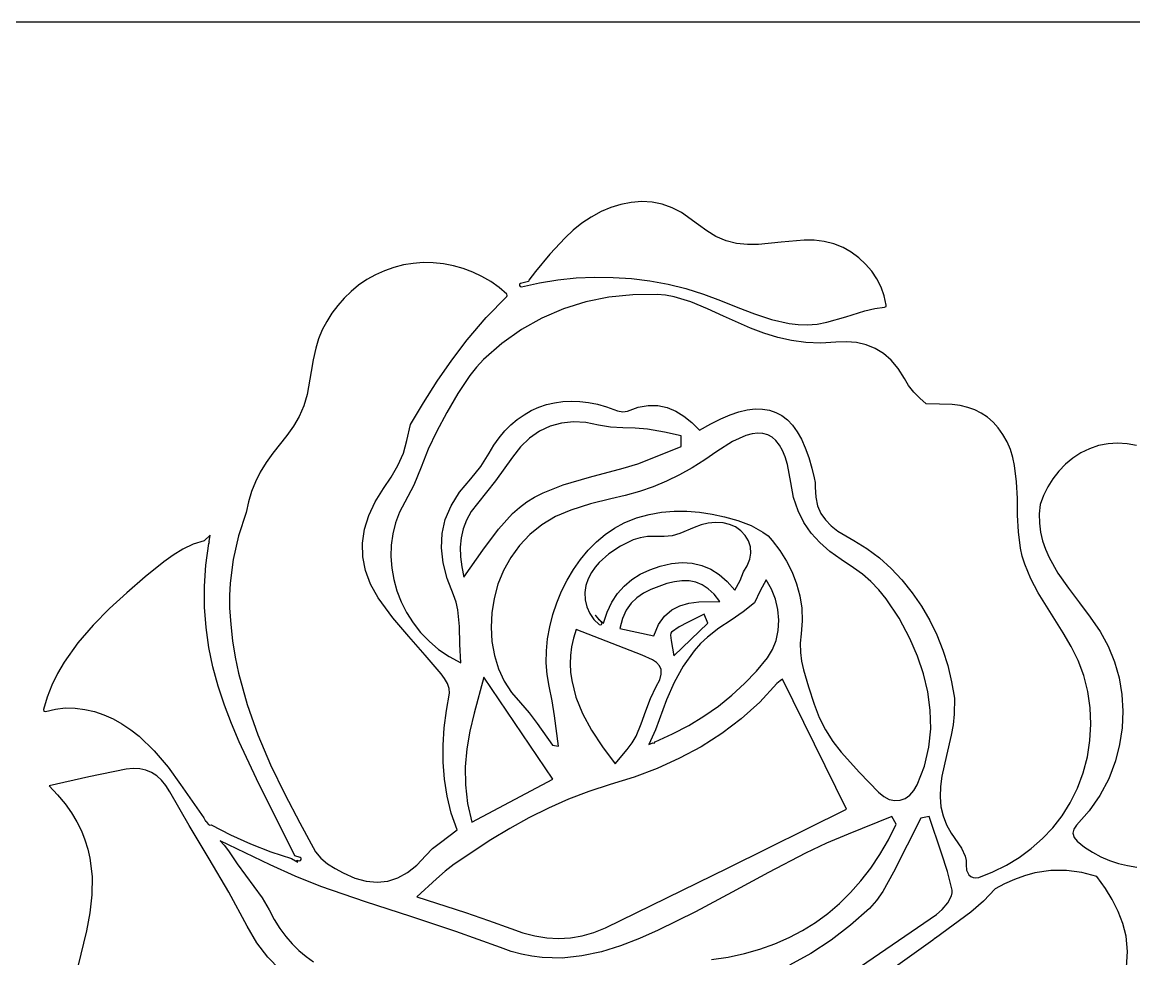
# Model space of a CAD drawing. Extents: x 0 to 706, y 0 to 706.
# Drawn here: x 216.6 to 453.3, y 506 to 705.6 of the extents above; entities that cross this region are included whole.
import ezdxf

# ---------------------------------------------------------------- set-up
doc = ezdxf.new("R2010")
doc.units = 0

msp = doc.modelspace()

# ---------------------------------------------------------------- linework, layer by layer
at = {"layer": 'BACKGROUND'}
msp.add_line((705.554, 705.553127), (0, 705.553127), dxfattribs=at)
at = {"layer": 'OBJECTS'}
for p, q in [((341.919736, 666.062152), (339.853582, 665.184795)), ((344.064108, 666.732075), (341.919736, 666.062152)), ((346.265828, 667.167578), (344.064108, 666.732075)), ((348.504027, 667.341674), (346.265828, 667.167578)), ((350.735226, 667.216135), (348.504027, 667.341674)), ((352.897468, 666.776305), (350.735226, 667.216135)), ((354.974712, 666.031344), (352.897468, 666.776305)), ((356.950919, 664.990415), (354.974712, 666.031344)), ((337.759063, 664.044262), (335.790192, 662.720935)), ((339.853582, 665.184795), (337.759063, 664.044262)), ((360.596076, 662.403457), (356.950919, 664.990415)), ((333.934471, 661.242), (332.179404, 659.634643)), ((335.790192, 662.720935), (333.934471, 661.242)), ((362.405657, 661.09197), (360.596076, 662.403457)), ((364.302087, 659.910426), (362.405657, 661.09197)), ((332.179404, 659.634643), (328.921238, 656.143407)), ((366.46424, 658.96602), (364.302087, 659.910426)), ((368.715724, 658.411477), (366.46424, 658.96602)), ((371.032625, 658.181841), (368.715724, 658.411477)), ((373.391033, 658.212158), (371.032625, 658.181841)), ((378.230604, 658.702297), (373.391033, 658.212158)), ((383.075467, 659.122323), (378.230604, 658.702297)), ((385.228917, 659.085193), (383.075467, 659.122323)), ((387.346186, 658.825549), (385.228917, 659.085193)), ((389.41186, 658.311509), (387.346186, 658.825549)), ((391.41053, 657.51119), (389.41186, 658.311509)), ((328.921238, 656.143407), (325.915716, 652.464715)), ((393.139217, 656.535385), (391.41053, 657.51119)), ((394.741059, 655.360011), (393.139217, 656.535385)), ((297.785381, 653.826492), (295.741947, 653.304716)), ((299.870198, 654.167107), (297.785381, 653.826492)), ((301.984268, 654.322556), (299.870198, 654.167107)), ((304.115461, 654.288832), (301.984268, 654.322556)), ((306.27796, 654.064191), (304.115461, 654.288832)), ((308.411403, 653.656732), (306.27796, 654.064191)), ((310.500992, 653.070465), (308.411403, 653.656732)), ((396.196726, 654.005663), (394.741059, 655.360011)), ((397.486893, 652.492937), (396.196726, 654.005663)), ((291.827742, 651.733706), (289.981232, 650.692484)), ((293.752024, 652.605786), (291.827742, 651.733706)), ((295.741947, 653.304716), (293.752024, 652.605786)), ((312.531927, 652.3094), (310.500992, 653.070465)), ((314.489407, 651.377546), (312.531927, 652.3094)), ((316.358631, 650.278915), (314.489407, 651.377546)), ((325.915716, 652.464715), (324.460158, 650.600641)), ((330.636186, 650.663849), (334.551646, 651.061355)), ((334.551646, 651.061355), (338.483176, 651.235508)), ((338.483176, 651.235508), (342.418393, 651.186501)), ((342.418393, 651.186501), (346.344916, 650.91453)), ((398.592232, 650.84243), (397.486893, 652.492937)), ((288.224621, 649.486126), (286.625075, 648.176338)), ((289.981232, 650.692484), (288.224621, 649.486126)), ((318.124801, 649.017515), (316.358631, 650.278915)), ((319.773116, 647.597358), (318.124801, 649.017515)), ((322.481371, 649.729712), (322.462337, 649.465317)), ((322.462337, 649.465317), (322.614952, 649.243916)), ((322.708267, 649.904612), (322.481371, 649.729712)), ((322.614952, 649.243916), (322.903, 649.198)), ((324.383605, 650.295489), (322.708267, 649.904612)), ((322.903, 649.198), (326.749177, 650.042795)), ((324.460158, 650.600641), (324.383605, 650.295489)), ((326.749177, 650.042795), (330.636186, 650.663849)), ((346.344916, 650.91453), (350.250363, 650.419789)), ((350.250363, 650.419789), (354.122353, 649.702471)), ((354.122353, 649.702471), (357.909062, 648.774756)), ((357.909062, 648.774756), (361.636503, 647.632728)), ((399.493417, 649.074738), (398.592232, 650.84243)), ((400.17112, 647.210456), (399.493417, 649.074738)), ((285.136053, 646.743235), (283.767409, 645.19622)), ((286.625075, 648.176338), (285.136053, 646.743235)), ((315.40997, 642.601727), (319.773116, 647.079481)), ((319.878817, 647.338551), (319.773116, 647.597358)), ((319.773116, 647.079481), (319.878817, 647.338551)), ((341.520001, 646.959508), (336.597669, 645.961948)), ((346.592202, 647.481017), (341.520001, 646.959508)), ((351.797067, 647.531139), (346.592202, 647.481017)), ((353.596528, 647.372516), (351.797067, 647.531139)), ((355.40188, 647.039902), (353.596528, 647.372516)), ((359.0017, 645.959738), (355.40188, 647.039902)), ((361.636503, 647.632728), (365.321921, 646.268143)), ((400.606015, 645.270181), (400.17112, 647.210456)), ((283.767409, 645.19622), (282.528993, 643.544699)), ((331.842413, 644.483675), (327.271438, 642.520024)), ((336.597669, 645.961948), (331.842413, 644.483675)), ((362.539408, 644.504725), (359.0017, 645.959738)), ((365.957889, 642.888946), (362.539408, 644.504725)), ((365.321921, 646.268143), (368.96474, 644.792168)), ((368.96474, 644.792168), (372.529204, 643.390387)), ((391.979206, 642.784514), (396.056603, 644.059627)), ((396.056603, 644.059627), (398.13393, 644.538599)), ((398.13393, 644.538599), (400.252532, 644.806632)), ((400.252532, 644.806632), (400.540001, 644.953078)), ((400.540001, 644.953078), (400.606015, 645.270181)), ((281.430657, 641.798078), (280.482252, 639.96576)), ((282.528993, 643.544699), (281.430657, 641.798078)), ((311.35374, 637.843779), (315.40997, 642.601727)), ((327.271438, 642.520024), (322.901952, 640.066333)), ((371.668191, 640.331671), (365.957889, 642.888946)), ((372.529204, 643.390387), (376.178104, 642.178443)), ((376.178104, 642.178443), (379.912662, 641.342737)), ((385.845665, 641.235614), (387.917376, 641.616205)), ((387.917376, 641.616205), (391.979206, 642.784514)), ((280.482252, 639.96576), (279.693631, 638.057152)), ((322.901952, 640.066333), (318.75116, 637.117939)), ((374.549011, 639.265702), (371.668191, 640.331671)), ((377.46865, 638.384028), (374.549011, 639.265702)), ((379.912662, 641.342737), (381.812445, 641.124222)), ((381.812445, 641.124222), (383.734102, 641.069665)), ((383.734102, 641.069665), (385.845665, 641.235614)), ((279.693631, 638.057152), (279.074644, 636.081658)), ((308.066211, 633.518788), (311.35374, 637.843779)), ((318.75116, 637.117939), (314.836268, 633.670178)), ((380.443388, 637.718534), (377.46865, 638.384028)), ((383.489506, 637.301107), (380.443388, 637.718534)), ((386.623283, 637.163634), (383.489506, 637.301107)), ((389.861, 637.338), (386.623283, 637.163634)), ((392.102937, 637.441209), (389.861, 637.338)), ((394.251712, 637.268321), (392.102937, 637.441209)), ((396.294596, 636.804384), (394.251712, 637.268321)), ((279.074644, 636.081658), (278.532834, 633.630078)), ((398.21886, 636.034445), (396.294596, 636.804384)), ((400.011776, 634.94355), (398.21886, 636.034445)), ((401.660613, 633.516747), (400.011776, 634.94355)), ((278.532834, 633.630078), (278.121265, 631.153099)), ((304.977648, 629.04993), (308.066211, 633.518788)), ((314.836268, 633.670178), (313.296248, 632.031039)), ((403.152644, 631.739082), (401.660613, 633.516747)), ((278.121265, 631.153099), (277.24726, 626.208135)), ((311.874727, 630.262297), (309.314162, 626.433663)), ((313.296248, 632.031039), (311.874727, 630.262297)), ((404.47514, 629.595603), (403.152644, 631.739082)), ((302.062123, 624.464656), (304.977648, 629.04993)), ((405.358736, 628.147222), (404.47514, 629.595603)), ((406.450956, 626.732377), (405.358736, 628.147222)), ((277.24726, 626.208135), (276.565518, 623.804004)), ((309.314162, 626.433663), (307.008521, 622.379605)), ((407.709466, 625.409474), (406.450956, 626.732377)), ((409.091933, 624.236921), (407.709466, 625.409474)), ((276.565518, 623.804004), (275.585327, 621.507029)), ((299.293705, 619.790416), (302.062123, 624.464656)), ((323.460941, 621.916742), (324.983485, 622.780333)), ((324.983485, 622.780333), (326.572189, 623.49459)), ((326.572189, 623.49459), (328.221623, 624.057249)), ((328.221623, 624.057249), (329.926357, 624.466046)), ((329.926357, 624.466046), (331.68096, 624.71872)), ((331.68096, 624.71872), (333.480003, 624.813005)), ((333.480003, 624.813005), (335.318056, 624.74664)), ((335.318056, 624.74664), (337.189688, 624.517359)), ((337.189688, 624.517359), (339.089469, 624.1229)), ((339.089469, 624.1229), (341.011969, 623.561)), ((341.011969, 623.561), (343.349734, 622.758256)), ((343.349734, 622.758256), (344.485113, 622.550558)), ((344.485113, 622.550558), (345.456253, 622.695285)), ((345.456253, 622.695285), (347.746154, 623.506488)), ((347.746154, 623.506488), (349.909269, 623.879822)), ((349.909269, 623.879822), (351.956035, 623.845501)), ((351.956035, 623.845501), (353.896884, 623.433736)), ((353.896884, 623.433736), (355.742252, 622.674739)), ((355.742252, 622.674739), (357.502574, 621.598722)), ((369.20782, 622.529985), (370.981836, 622.950784)), ((370.981836, 622.950784), (372.653708, 623.150044)), ((372.653708, 623.150044), (374.224884, 623.127098)), ((374.224884, 623.127098), (375.696811, 622.881278)), ((375.696811, 622.881278), (377.070938, 622.411917)), ((411.958025, 624.176684), (409.091933, 624.236921)), ((414.661929, 624.087343), (411.958025, 624.176684)), ((416.339839, 623.850795), (414.661929, 624.087343)), ((417.931912, 623.466345), (416.339839, 623.850795)), ((419.433838, 622.928074), (417.931912, 623.466345)), ((420.841303, 622.23006), (419.433838, 622.928074)), ((275.585327, 621.507029), (274.351534, 619.449148)), ((307.008521, 622.379605), (304.811757, 618.29545)), ((320.636054, 619.750611), (322.009987, 620.90608)), ((322.009987, 620.90608), (323.460941, 621.916742)), ((333.967687, 620.397001), (331.433535, 620.130501)), ((336.595864, 620.259939), (333.967687, 620.397001)), ((339.295215, 619.716059), (336.595864, 620.259939)), ((357.502574, 621.598722), (359.188283, 620.235897)), ((363.258439, 619.945036), (365.34757, 621.026443)), ((365.34757, 621.026443), (367.330214, 621.888316)), ((367.330214, 621.888316), (369.20782, 622.529985)), ((377.070938, 622.411917), (378.34871, 621.718347)), ((378.34871, 621.718347), (379.531577, 620.7999)), ((379.531577, 620.7999), (380.620985, 619.655908)), ((422.149996, 621.366385), (420.841303, 622.23006)), ((423.355605, 620.331128), (422.149996, 621.366385)), ((424.453819, 619.118369), (423.355605, 620.331128)), ((274.351534, 619.449148), (272.939147, 617.507949)), ((298.520418, 616.386824), (299.293705, 619.790416)), ((304.811757, 618.29545), (303.053478, 614.570307)), ((318.14097, 617.014305), (319.344572, 618.452598)), ((319.344572, 618.452598), (320.636054, 619.750611)), ((326.738724, 618.399825), (324.62377, 616.942157)), ((329.016263, 619.463691), (326.738724, 618.399825)), ((331.433535, 620.130501), (329.016263, 619.463691)), ((341.835821, 619.250405), (339.295215, 619.716059)), ((344.456827, 619.082207), (341.835821, 619.250405)), ((347.108724, 619.009921), (344.456827, 619.082207)), ((349.742, 618.832), (347.108724, 619.009921)), ((353.330536, 618.209437), (349.742, 618.832)), ((356.901609, 617.433945), (353.330536, 618.209437)), ((359.188283, 620.235897), (360.809814, 618.616477)), ((360.809814, 618.616477), (363.258439, 619.945036)), ((373.213153, 617.97253), (372.007379, 617.83997)), ((374.325043, 617.894548), (373.213153, 617.97253)), ((375.344025, 617.604445), (374.325043, 617.894548)), ((380.620985, 619.655908), (381.618382, 618.285705)), ((381.618382, 618.285705), (382.525215, 616.688622)), ((425.440324, 617.722188), (424.453819, 619.118369)), ((272.939147, 617.507949), (269.951611, 613.711054)), ((297.757417, 613.713683), (298.520418, 616.386824)), ((317.030679, 615.437994), (318.14097, 617.014305)), ((324.62377, 616.942157), (322.694257, 615.09394)), ((356.925245, 615.102442), (356.901609, 617.433945)), ((367.816978, 616.194866), (364.53604, 614.074426)), ((370.706744, 617.498452), (367.816978, 616.194866)), ((372.007379, 617.83997), (370.706744, 617.498452)), ((376.271077, 617.100637), (375.344025, 617.604445)), ((377.107176, 616.381543), (376.271077, 617.100637)), ((377.8533, 615.445581), (377.107176, 616.381543)), ((382.525215, 616.688622), (383.342932, 614.863991)), ((426.32463, 616.118142), (425.440324, 617.722188)), ((427.018461, 614.475856), (426.32463, 616.118142)), ((447.822238, 615.716232), (445.813551, 615.321244)), ((449.858714, 615.850324), (447.822238, 615.716232)), ((451.892838, 615.725547), (449.858714, 615.850324)), ((453.894468, 615.343927), (451.892838, 615.725547)), ((269.951611, 613.711054), (268.542426, 611.755804)), ((296.579616, 611.104473), (297.757417, 613.713683)), ((303.053478, 614.570307), (301.521979, 610.719256)), ((314.239546, 610.874566), (316.019129, 613.72593)), ((316.019129, 613.72593), (317.030679, 615.437994)), ((322.694257, 615.09394), (320.973036, 612.858427)), ((350.76911, 612.637015), (356.925245, 615.102442)), ((364.53604, 614.074426), (361.931463, 612.273904)), ((378.510424, 614.291169), (377.8533, 615.445581)), ((379.079528, 612.916725), (378.510424, 614.291169)), ((383.342932, 614.863991), (384.072979, 612.811146)), ((427.545655, 612.799917), (427.018461, 614.475856)), ((442.030742, 613.766755), (440.32565, 612.655941)), ((443.862796, 614.663336), (442.030742, 613.766755)), ((445.813551, 615.321244), (443.862796, 614.663336)), ((268.542426, 611.755804), (267.281309, 609.691116)), ((295.126648, 608.590182), (296.579616, 611.104473)), ((312.111771, 608.275878), (314.239546, 610.874566)), ((320.973036, 612.858427), (317.387851, 607.834838)), ((344.526192, 610.501524), (347.673216, 611.472085)), ((347.673216, 611.472085), (350.76911, 612.637015)), ((361.931463, 612.273904), (359.273693, 610.619019)), ((379.561588, 611.320669), (379.079528, 612.916725)), ((380.268483, 607.457388), (379.561588, 611.320669)), ((384.072979, 612.811146), (384.716806, 610.529417)), ((427.930048, 611.094913), (427.545655, 612.799917)), ((428.365783, 607.616067), (427.930048, 611.094913)), ((438.758827, 611.354156), (437.341581, 609.884663)), ((440.32565, 612.655941), (438.758827, 611.354156)), ((267.281309, 609.691116), (266.268999, 607.642253)), ((293.538149, 606.201799), (295.126648, 608.590182)), ((301.521979, 610.719256), (299.949007, 606.898962)), ((331.813851, 606.940791), (337.360572, 608.592016)), ((337.360572, 608.592016), (344.526192, 610.501524)), ((356.557624, 609.11402), (353.77815, 607.763157)), ((359.273693, 610.619019), (356.557624, 609.11402)), ((384.716806, 610.529417), (385.243987, 608.489573)), ((385.243987, 608.489573), (385.429046, 607.464359)), ((437.341581, 609.884663), (436.085217, 608.270724)), ((266.268999, 607.642253), (265.422219, 605.519175)), ((291.74819, 603.316723), (293.538149, 606.201799)), ((299.949007, 606.898962), (298.066308, 603.266092)), ((309.715359, 605.404146), (312.111771, 608.275878)), ((317.387851, 607.834838), (313.520622, 603.019477)), ((327.495158, 605.276899), (331.813851, 606.940791)), ((350.930165, 606.57068), (348.008564, 605.540838)), ((353.77815, 607.763157), (350.930165, 606.57068)), ((380.867095, 604.253794), (380.268483, 607.457388)), ((385.429046, 607.464359), (385.477746, 606.446024)), ((385.477746, 606.446024), (385.562405, 604.339408)), ((428.516363, 604.076024), (428.365783, 607.616067)), ((435.001043, 606.535602), (434.100366, 604.702559)), ((436.085217, 608.270724), (435.001043, 606.535602)), ((265.422219, 605.519175), (264.745631, 603.335772)), ((307.911355, 602.518623), (309.715359, 605.404146)), ((324.013621, 603.329391), (325.674174, 604.355532)), ((325.674174, 604.355532), (327.495158, 605.276899)), ((341.924093, 603.986062), (337.633001, 602.93289)), ((345.008242, 604.677882), (341.924093, 603.986062)), ((348.008564, 605.540838), (345.008242, 604.677882)), ((381.802881, 601.426086), (380.867095, 604.253794)), ((385.562405, 604.339408), (385.976027, 602.500037)), ((428.572488, 600.51149), (428.516363, 604.076024)), ((434.100366, 604.702559), (433.394491, 602.794859)), ((264.745631, 603.335772), (264.243899, 601.105935)), ((290.387508, 600.410352), (291.74819, 603.316723)), ((298.066308, 603.266092), (296.935726, 601.124204)), ((306.680189, 599.594108), (307.911355, 602.518623)), ((313.520622, 603.019477), (312.214506, 601.257585)), ((320.978369, 600.827317), (322.464638, 602.164609)), ((322.464638, 602.164609), (324.013621, 603.329391)), ((333.416523, 601.580476), (330.160751, 600.202377)), ((337.633001, 602.93289), (333.416523, 601.580476)), ((352.758688, 601.143398), (355.436378, 601.357212)), ((355.436378, 601.357212), (358.119045, 601.340061)), ((358.119045, 601.340061), (360.803444, 601.11659)), ((383.060127, 598.919838), (381.802881, 601.426086)), ((385.976027, 602.500037), (386.688206, 600.892242)), ((433.394491, 602.794859), (433.172513, 600.767399)), ((264.243899, 601.105935), (262.663497, 596.104908)), ((289.477097, 597.488644), (290.387508, 600.410352)), ((296.935726, 601.124204), (296.076996, 598.872384)), ((306.002291, 596.605397), (306.680189, 599.594108)), ((311.211917, 599.448651), (310.496267, 597.586908)), ((312.214506, 601.257585), (311.211917, 599.448651)), ((317.99853, 597.499729), (320.978369, 600.827317)), ((330.160751, 600.202377), (327.25222, 598.456114)), ((344.787936, 598.869737), (347.431222, 599.924304)), ((347.431222, 599.924304), (350.089221, 600.673976)), ((350.089221, 600.673976), (352.758688, 601.143398)), ((360.803444, 601.11659), (363.486331, 600.711442)), ((364.250135, 598.951119), (362.695028, 598.787171)), ((363.486331, 600.711442), (366.164459, 600.149259)), ((365.82363, 598.864738), (364.250135, 598.951119)), ((366.164459, 600.149259), (368.980931, 599.378265)), ((368.980931, 599.378265), (371.792575, 598.318876)), ((386.688206, 600.892242), (387.668535, 599.480354)), ((387.668535, 599.480354), (388.886609, 598.228704)), ((428.724855, 596.959172), (428.572488, 600.51149)), ((433.172513, 600.767399), (433.195428, 598.804291)), ((289.037949, 594.557556), (289.477097, 597.488644)), ((296.076996, 598.872384), (295.485408, 596.534322)), ((305.858089, 593.527291), (306.002291, 596.605397)), ((310.496267, 597.586908), (310.050972, 595.66659)), ((314.683234, 593.075677), (317.99853, 597.499729)), ((327.25222, 598.456114), (324.690344, 596.386593)), ((340.753108, 596.408988), (342.724566, 597.765115)), ((342.724566, 597.765115), (344.787936, 598.869737)), ((359.693425, 597.871671), (356.629909, 596.563926)), ((361.17167, 598.41374), (359.693425, 597.871671)), ((362.695028, 598.787171), (361.17167, 598.41374)), ((367.188977, 598.544725), (365.82363, 598.864738)), ((368.460727, 597.987381), (367.188977, 598.544725)), ((369.599789, 597.198263), (368.460727, 597.987381)), ((370.56707, 596.182927), (369.599789, 597.198263)), ((371.792575, 598.318876), (374.329449, 596.915529)), ((374.329449, 596.915529), (375.410492, 596.067508)), ((384.623118, 596.680624), (383.060127, 598.919838)), ((386.476142, 594.654018), (384.623118, 596.680624)), ((388.886609, 598.228704), (390.31202, 597.101622)), ((390.31202, 597.101622), (393.663231, 595.07849)), ((429.164161, 593.455778), (428.724855, 596.959172)), ((433.195428, 598.804291), (433.439835, 596.901343)), ((433.439835, 596.901343), (433.882332, 595.054364)), ((252.989489, 594.29674), (250.785289, 593.26484)), ((255.319664, 595.013159), (252.989489, 594.29674)), ((256.633053, 596.212248), (255.319664, 595.013159)), ((255.695, 589.872686), (256.321198, 594.49881)), ((256.321198, 594.49881), (256.431661, 594.690191)), ((256.392106, 594.919673), (256.633053, 596.212248)), ((256.431661, 594.690191), (256.392106, 594.919673)), ((262.663497, 596.104908), (261.510098, 591.081821)), ((289.091057, 591.623045), (289.037949, 594.557556)), ((295.485408, 596.534322), (295.15625, 594.133709)), ((310.050972, 595.66659), (309.859444, 593.681928)), ((324.690344, 596.386593), (322.474538, 594.038721)), ((337.128867, 593.035643), (338.884297, 594.824712)), ((338.884297, 594.824712), (340.753108, 596.408988)), ((346.669956, 595.213849), (343.986073, 593.908927)), ((348.194702, 595.695874), (346.669956, 595.213849)), ((349.77263, 595.951153), (348.194702, 595.695874)), ((353.323683, 595.976905), (349.77263, 595.951153)), ((355.001667, 596.1327), (353.323683, 595.976905)), ((356.629909, 596.563926), (355.001667, 596.1327)), ((371.269482, 595.021078), (370.56707, 596.182927)), ((371.676818, 593.757232), (371.269482, 595.021078)), ((375.410492, 596.067508), (376.321614, 595.112662)), ((376.321614, 595.112662), (377.922466, 592.960332)), ((388.603485, 592.785596), (386.476142, 594.654018)), ((393.663231, 595.07849), (396.477129, 593.374798)), ((433.882332, 595.054364), (434.499518, 593.259163)), ((248.697571, 591.994881), (246.716844, 590.564288)), ((250.785289, 593.26484), (248.697571, 591.994881)), ((295.15625, 594.133709), (295.084813, 591.694236)), ((306.228013, 590.334588), (305.858089, 593.527291)), ((309.859444, 593.681928), (309.905098, 591.627155)), ((310.641608, 587.284211), (314.683234, 593.075677)), ((322.474538, 594.038721), (320.604214, 591.457403)), ((335.497553, 591.065137), (337.128867, 593.035643)), ((341.505654, 592.246289), (339.467396, 590.444039)), ((343.986073, 593.908927), (341.505654, 592.246289)), ((371.55414, 591.093413), (371.776048, 592.433856)), ((371.776048, 592.433856), (371.676818, 593.757232)), ((377.922466, 592.960332), (379.334434, 590.693739)), ((390.989432, 591.020932), (388.603485, 592.785596)), ((396.477129, 593.374798), (399.15222, 591.376096)), ((429.55101, 591.733897), (429.164161, 593.455778)), ((434.499518, 593.259163), (435.267991, 591.511548)), ((246.716844, 590.564288), (242.745545, 587.338451)), ((255.401795, 585.348667), (255.695, 589.872686)), ((261.510098, 591.081821), (260.848889, 585.989744)), ((289.657414, 588.691067), (289.091057, 591.623045)), ((295.084813, 591.694236), (295.266386, 589.239593)), ((307.092492, 587.002085), (306.228013, 590.334588)), ((309.905098, 591.627155), (310.171348, 589.496505)), ((310.171348, 589.496505), (310.641608, 587.284211)), ((320.604214, 591.457403), (319.078787, 588.687548)), ((334.00109, 588.936548), (335.497553, 591.065137)), ((339.467396, 590.444039), (338.572456, 589.41985)), ((350.232329, 588.880553), (352.447738, 589.661139)), ((352.447738, 589.661139), (354.855527, 590.228925)), ((354.855527, 590.228925), (357.129557, 590.439607)), ((357.129557, 590.439607), (359.2761, 590.298891)), ((359.2761, 590.298891), (361.301426, 589.81248)), ((361.301426, 589.81248), (363.211808, 588.986081)), ((370.221349, 588.436297), (370.998869, 589.710351)), ((370.998869, 589.710351), (371.55414, 591.093413)), ((379.334434, 590.693739), (380.532579, 588.322313)), ((393.61827, 589.3056), (390.989432, 591.020932)), ((399.15222, 591.376096), (401.644419, 589.143238)), ((430.081106, 590.038013), (429.55101, 591.733897)), ((431.393173, 586.942584), (430.081106, 590.038013)), ((435.267991, 591.511548), (437.165192, 588.142311)), ((242.745545, 587.338451), (238.882725, 583.982175)), ((290.758014, 585.767582), (289.657414, 588.691067)), ((295.266386, 589.239593), (295.696257, 586.79347)), ((319.078787, 588.687548), (317.897672, 585.774062)), ((332.650213, 586.673233), (334.00109, 588.936548)), ((337.790559, 588.305769), (337.090919, 586.950637)), ((338.572456, 589.41985), (337.790559, 588.305769)), ((346.383427, 586.770884), (348.209519, 587.923089)), ((348.209519, 587.923089), (350.232329, 588.880553)), ((363.211808, 588.986081), (365.013517, 587.825397)), ((365.013517, 587.825397), (366.712824, 586.336136)), ((369.49185, 586.585188), (370.221349, 588.436297)), ((380.532579, 588.322313), (381.491958, 585.855485)), ((395.51121, 587.966023), (393.61827, 589.3056)), ((397.300397, 586.392786), (395.51121, 587.966023)), ((401.644419, 589.143238), (403.909638, 586.737078)), ((437.165192, 588.142311), (439.386722, 584.91312)), ((255.423742, 580.921237), (255.401795, 585.348667)), ((260.848889, 585.989744), (260.723227, 583.403168)), ((292.413848, 582.858545), (290.758014, 585.767582)), ((295.696257, 586.79347), (296.369715, 584.379558)), ((308.431955, 583.504583), (307.092492, 587.002085)), ((317.897672, 585.774062), (317.060282, 582.761851)), ((331.455656, 584.298548), (332.650213, 586.673233)), ((336.620442, 585.511202), (336.404823, 584.01561)), ((337.090919, 586.950637), (336.620442, 585.511202)), ((343.337864, 583.810797), (344.758169, 585.406075)), ((344.758169, 585.406075), (346.383427, 586.770884)), ((353.894636, 585.914703), (350.438711, 584.696068)), ((355.523644, 586.309271), (353.894636, 585.914703)), ((357.087665, 586.509496), (355.523644, 586.309271)), ((358.586928, 586.488347), (357.087665, 586.509496)), ((360.021667, 586.218797), (358.586928, 586.488347)), ((361.392112, 585.673815), (360.021667, 586.218797)), ((362.698495, 584.826375), (361.392112, 585.673815)), ((363.941047, 583.649446), (362.698495, 584.826375)), ((366.712824, 586.336136), (368.316, 584.524)), ((368.316, 584.524), (369.49185, 586.585188)), ((375.023301, 586.751199), (373.752377, 584.345127)), ((376.170945, 584.736677), (375.023301, 586.751199)), ((377.005224, 582.590067), (376.170945, 584.736677)), ((381.491958, 585.855485), (382.187631, 583.302684)), ((398.981857, 584.624718), (397.300397, 586.392786)), ((403.909638, 586.737078), (406.129432, 583.967748)), ((432.963084, 583.981311), (431.393173, 586.942584)), ((439.386722, 584.91312), (441.745368, 581.790445)), ((238.882725, 583.982175), (235.18624, 580.611225)), ((260.723227, 583.403168), (260.745057, 580.781746)), ((295.524283, 578.647688), (292.413848, 582.858545)), ((296.369715, 584.379558), (297.282051, 582.021547)), ((308.98265, 581.949555), (308.431955, 583.504583)), ((317.060282, 582.761851), (316.56603, 579.695822)), ((330.428154, 581.835847), (331.455656, 584.298548)), ((336.404823, 584.01561), (336.469762, 582.492004)), ((336.469762, 582.492004), (336.828167, 580.9789)), ((342.126629, 581.967188), (343.337864, 583.810797)), ((347.466245, 582.919361), (346.231362, 581.715878)), ((348.878035, 583.898644), (347.466245, 582.919361)), ((350.438711, 584.696068), (348.878035, 583.898644)), ((365.12, 582.116), (363.941047, 583.649446)), ((373.752377, 584.345127), (372.557389, 581.841954)), ((377.523955, 580.36839), (377.005224, 582.590067)), ((382.187631, 583.302684), (382.594656, 580.67334)), ((400.551617, 582.700644), (398.981857, 584.624718)), ((403.340149, 578.539794), (400.551617, 582.700644)), ((406.129432, 583.967748), (408.10693, 581.082609)), ((436.508967, 578.268534), (432.963084, 583.981311)), ((235.18624, 580.611225), (231.652208, 577.057515)), ((255.742997, 576.584882), (255.423742, 580.921237)), ((260.745057, 580.781746), (260.96904, 577.208837)), ((297.282051, 582.021547), (298.428552, 579.743128)), ((309.345096, 580.30339), (308.98265, 581.949555)), ((309.676287, 576.777522), (309.345096, 580.30339)), ((329.578442, 579.308487), (330.428154, 581.835847)), ((336.828167, 580.9789), (337.456876, 579.560251)), ((341.128582, 579.857384), (342.126629, 581.967188)), ((345.201406, 580.245852), (344.404399, 578.466942)), ((346.231362, 581.715878), (345.201406, 580.245852)), ((353.375651, 578.989773), (354.902162, 580.313726)), ((354.902162, 580.313726), (356.648281, 581.217609)), ((356.648281, 581.217609), (358.578566, 581.7756)), ((358.578566, 581.7756), (360.657575, 582.061876)), ((360.657575, 582.061876), (365.12, 582.116)), ((372.557389, 581.841954), (370.144472, 579.902568)), ((377.724955, 578.128667), (377.523955, 580.36839)), ((382.594656, 580.67334), (382.688093, 577.976882)), ((408.10693, 581.082609), (409.846758, 578.084385)), ((441.745368, 581.790445), (444.053916, 578.740753)), ((298.917822, 574.626405), (295.524283, 578.647688)), ((298.428552, 579.743128), (299.804509, 577.567992)), ((316.56603, 579.695822), (316.414332, 576.620883)), ((328.917254, 576.739823), (329.578442, 579.308487)), ((337.456876, 579.560251), (338.33383, 578.280773)), ((338.33383, 578.280773), (339.436969, 577.18518)), ((339.954846, 577.703409), (338.563846, 579.195656)), ((338.563846, 579.195656), (339.333738, 578.334483)), ((339.333738, 578.334483), (340.347839, 577.463521)), ((340.079012, 577.454757), (339.954846, 577.703409)), ((340.347839, 577.463521), (341.128582, 579.857384)), ((344.404399, 578.466942), (343.868361, 576.336807)), ((352.10419, 577.171571), (353.375651, 578.989773)), ((358.247661, 577.631042), (356.501674, 576.677723)), ((361.83968, 579.406878), (358.247661, 577.631042)), ((362.617201, 577.481421), (361.83968, 579.406878)), ((367.545751, 578.160329), (364.936315, 576.431518)), ((370.144472, 579.902568), (367.545751, 578.160329)), ((377.606042, 575.927921), (377.724955, 578.128667)), ((382.688093, 577.976882), (382.443001, 575.222742)), ((405.634208, 574.220855), (403.340149, 578.539794)), ((409.846758, 578.084385), (411.353542, 574.975802)), ((438.301203, 575.42068), (436.508967, 578.268534)), ((444.053916, 578.740753), (446.125155, 575.730513)), ((231.652208, 577.057515), (228.385405, 573.267268)), ((256.341717, 572.334086), (255.742997, 576.584882)), ((260.96904, 577.208837), (261.365597, 573.69587)), ((299.804509, 577.567992), (301.40521, 575.519828)), ((301.40521, 575.519828), (303.225945, 573.622328)), ((309.767634, 573.006716), (309.676287, 576.777522)), ((316.414332, 576.620883), (316.6046, 573.581939)), ((328.455326, 574.15321), (328.917254, 576.739823)), ((334.562677, 576.166548), (333.986401, 574.291593)), ((348.602848, 570.685452), (334.562677, 576.166548)), ((339.436969, 577.18518), (339.72198, 577.099268)), ((339.72198, 577.099268), (339.968692, 577.221252)), ((339.968692, 577.221252), (340.079012, 577.454757)), ((343.868361, 576.336807), (351.12322, 574.784941)), ((351.12322, 574.784941), (352.10419, 577.171571)), ((354.711549, 575.334889), (354.660784, 574.943984)), ((354.867043, 575.579247), (354.711549, 575.334889)), ((356.501674, 576.677723), (354.867043, 575.579247)), ((355.338, 570.549), (362.617201, 577.481421)), ((364.936315, 576.431518), (362.491251, 574.532415)), ((377.165032, 573.823173), (377.606042, 575.927921)), ((439.98381, 572.514284), (438.301203, 575.42068)), ((446.125155, 575.730513), (447.855436, 572.581157)), ((228.385405, 573.267268), (225.490605, 569.186707)), ((261.365597, 573.69587), (261.924069, 570.239247)), ((302.414283, 570.671136), (298.917822, 574.626405)), ((303.225945, 573.622328), (305.262002, 571.899181)), ((309.961243, 569.070712), (309.767634, 573.006716)), ((316.6046, 573.581939), (317.13625, 570.623897)), ((328.203392, 571.572005), (328.455326, 574.15321)), ((333.986401, 574.291593), (333.585062, 572.442717)), ((354.660784, 574.943984), (354.786477, 573.79596)), ((354.786477, 573.79596), (355.338, 570.549)), ((361.038751, 573.130881), (359.707322, 571.626326)), ((362.491251, 574.532415), (361.038751, 573.130881)), ((376.399743, 571.871445), (377.165032, 573.823173)), ((382.443001, 575.222742), (382.25822, 573.200621)), ((382.25822, 573.200621), (382.305395, 571.255142)), ((407.243709, 570.482161), (405.634208, 574.220855)), ((411.353542, 574.975802), (412.631909, 571.759583)), ((257.20206, 568.163334), (256.341717, 572.334086)), ((305.833485, 566.658319), (302.414283, 570.671136)), ((305.262002, 571.899181), (307.508672, 570.374079)), ((317.13625, 570.623897), (318.008694, 567.791664)), ((328.172186, 569.019564), (328.203392, 571.572005)), ((333.352422, 570.616735), (333.282245, 568.810464)), ((333.585062, 572.442717), (333.352422, 570.616735)), ((350.819743, 569.698123), (348.602848, 570.685452)), ((359.707322, 571.626326), (357.372985, 568.360405)), ((375.307992, 570.129758), (376.399743, 571.871445)), ((382.305395, 571.255142), (382.544625, 569.369649)), ((412.631909, 571.759583), (413.686484, 568.438453)), ((441.464921, 569.501169), (439.98381, 572.514284)), ((447.855436, 572.581157), (449.202329, 569.266602)), ((225.490605, 569.186707), (224.100283, 566.795469)), ((258.306183, 564.067112), (257.20206, 568.163334)), ((261.924069, 570.239247), (262.633798, 566.835369)), ((307.508672, 570.374079), (309.961243, 569.070712)), ((328.372444, 566.51924), (328.172186, 569.019564)), ((333.282245, 568.810464), (333.368293, 567.020722)), ((351.668056, 569.115833), (350.819743, 569.698123)), ((352.286546, 568.42931), (351.668056, 569.115833)), ((352.632912, 567.604692), (352.286546, 568.42931)), ((357.372985, 568.360405), (355.418854, 564.839161)), ((372.935248, 567.269637), (375.307992, 570.129758)), ((382.544625, 569.369649), (382.936006, 567.527485)), ((408.531813, 566.681245), (407.243709, 570.482161)), ((413.686484, 568.438453), (414.521893, 565.015136)), ((442.652667, 566.333162), (441.464921, 569.501169)), ((449.202329, 569.266602), (450.168868, 565.82647)), ((224.100283, 566.795469), (222.893152, 564.309345)), ((262.633798, 566.835369), (264.464394, 560.171453)), ((306.518689, 565.715291), (305.833485, 566.658319)), ((314.905905, 565.999021), (312.792578, 558.302314)), ((329.58919, 544.273249), (314.905905, 565.999021)), ((318.008694, 567.791664), (319.221348, 565.130148)), ((328.814899, 564.094392), (328.372444, 566.51924)), ((333.368293, 567.020722), (333.604331, 565.244324)), ((352.340074, 565.405719), (352.664855, 566.608116)), ((352.664855, 566.608116), (352.632912, 567.604692)), ((370.403961, 564.601323), (372.935248, 567.269637)), ((382.936006, 567.527485), (384.015614, 563.906521)), ((409.457216, 562.826791), (408.531813, 566.681245)), ((443.513625, 562.932424), (442.652667, 566.333162)), ((450.168868, 565.82647), (450.758087, 562.300381)), ((222.893152, 564.309345), (221.889022, 561.735842)), ((259.636243, 560.039905), (258.306183, 564.067112)), ((307.116447, 564.644933), (306.518689, 565.715291)), ((307.498968, 563.554069), (307.116447, 564.644933)), ((307.538457, 562.549526), (307.498968, 563.554069)), ((319.221348, 565.130148), (320.773624, 562.684253)), ((329.453056, 560.924712), (328.814899, 564.094392)), ((333.604331, 565.244324), (334.501426, 561.71883)), ((350.371071, 561.442408), (351.61627, 563.963639)), ((351.61627, 563.963639), (352.340074, 565.405719)), ((355.418854, 564.839161), (353.775542, 561.167105)), ((367.705607, 562.117191), (370.403961, 564.601323)), ((377.322934, 564.61145), (373.642938, 560.658845)), ((377.989726, 565.224003), (377.322934, 564.61145)), ((378.484275, 565.587584), (377.989726, 565.224003)), ((392.09794, 537.859312), (378.484275, 565.587584)), ((384.015614, 563.906521), (385.225, 560.259)), ((414.521893, 565.015136), (415.142764, 561.492356)), ((221.889022, 561.735842), (221.107703, 559.082468)), ((306.916301, 558.85422), (307.538457, 562.549526)), ((320.773624, 562.684253), (322.664938, 560.498888)), ((334.501426, 561.71883), (335.923634, 558.208517)), ((349.374945, 558.774201), (350.371071, 561.442408)), ((353.775542, 561.167105), (351.476494, 554.789603)), ((364.831661, 559.809619), (367.705607, 562.117191)), ((409.978612, 558.927487), (409.457216, 562.826791)), ((415.142764, 561.492356), (415.082439, 558.076769)), ((444.019948, 559.461105), (443.513625, 562.932424)), ((450.758087, 562.300381), (450.973021, 558.727957)), ((221.107703, 559.082468), (221.206393, 558.726119)), ((221.206393, 558.726119), (221.558552, 558.631972)), ((221.558552, 558.631972), (223.633772, 559.171371)), ((223.633772, 559.171371), (225.731403, 559.418025)), ((225.731403, 559.418025), (227.833573, 559.395037)), ((227.833573, 559.395037), (229.92241, 559.125507)), ((229.92241, 559.125507), (231.980043, 558.632537)), ((261.14602, 556.092907), (259.636243, 560.039905)), ((264.464394, 560.171453), (266.77212, 553.675332)), ((306.467778, 555.172413), (306.916301, 558.85422)), ((322.664938, 560.498888), (324.536503, 558.402864)), ((329.930777, 557.716801), (329.453056, 560.924712)), ((348.428626, 556.070408), (349.374945, 558.774201)), ((361.773599, 557.670983), (364.831661, 559.809619)), ((373.642938, 560.658845), (369.713027, 557.114007)), ((385.225, 560.259), (386.311315, 557.400617)), ((410.0547, 554.992018), (409.978612, 558.927487)), ((444.174251, 555.955183), (444.019948, 559.461105)), ((450.973021, 558.727957), (450.816703, 555.14882)), ((231.980043, 558.632537), (233.9886, 557.939228)), ((233.9886, 557.939228), (235.93021, 557.068682)), ((235.93021, 557.068682), (237.787, 556.044)), ((312.792578, 558.302314), (311.932097, 554.495668)), ((324.536503, 558.402864), (326.232351, 556.129304)), ((330.772812, 551.274123), (329.930777, 557.716801)), ((335.923634, 558.208517), (337.821063, 554.687919)), ((358.522895, 555.69366), (361.773599, 557.670983)), ((369.713027, 557.114007), (365.54939, 553.953203)), ((386.311315, 557.400617), (387.664095, 554.758953)), ((415.082439, 558.076769), (414.845674, 555.849746)), ((237.787, 556.044), (239.678873, 554.786589)), ((239.678873, 554.786589), (241.455104, 553.390119)), ((262.802847, 552.179201), (261.14602, 556.092907)), ((306.224704, 551.505331), (306.467778, 555.172413)), ((311.932097, 554.495668), (311.292719, 550.690042)), ((326.232351, 556.129304), (329.501051, 551.457567)), ((337.821063, 554.687919), (340.143816, 551.131568)), ((347.332851, 553.442417), (348.428626, 556.070408)), ((351.476494, 554.789603), (350.039634, 551.616726)), ((355.071026, 553.870026), (358.522895, 555.69366)), ((387.664095, 554.758953), (389.240306, 552.298214)), ((409.644174, 551.029069), (410.0547, 554.992018)), ((414.845674, 555.849746), (414.44502, 553.643773)), ((443.979153, 552.450638), (444.174251, 555.955183)), ((450.816703, 555.14882), (450.292169, 551.60259)), ((241.455104, 553.390119), (244.705266, 550.255062)), ((266.472356, 544.344459), (262.802847, 552.179201)), ((266.77212, 553.675332), (269.471709, 547.318216)), ((345.384684, 550.578089), (346.468487, 551.987615)), ((346.468487, 551.987615), (347.332851, 553.442417)), ((350.039634, 551.616726), (350.86231, 551.962448)), ((350.86231, 551.962448), (351.170548, 551.930477)), ((351.170548, 551.930477), (351.401, 552.166)), ((351.401, 552.166), (351.409467, 552.192458)), ((351.409467, 552.192458), (355.071026, 553.870026)), ((365.54939, 553.953203), (361.168216, 551.152699)), ((389.240306, 552.298214), (390.996917, 549.982606)), ((414.44502, 553.643773), (413.39859, 549.266075)), ((443.437268, 548.983448), (443.979153, 552.450638)), ((450.292169, 551.60259), (449.402453, 548.128888)), ((244.705266, 550.255062), (247.62675, 546.788945)), ((306.218894, 547.854203), (306.224704, 551.505331)), ((311.292719, 550.690042), (310.942184, 546.865351)), ((329.501051, 551.457567), (330.772812, 551.274123)), ((340.143816, 551.131568), (342.842, 547.514)), ((342.842, 547.514), (345.384684, 550.578089)), ((361.168216, 551.152699), (356.585696, 548.68876)), ((390.996917, 549.982606), (394.879211, 545.643614)), ((408.705732, 547.047327), (409.644174, 551.029069)), ((413.39859, 549.266075), (412.436231, 544.885864)), ((269.471709, 547.318216), (272.477896, 541.071315)), ((306.482165, 544.220256), (306.218894, 547.854203)), ((310.942184, 546.865351), (310.948227, 543.001505)), ((356.585696, 548.68876), (351.818016, 546.537653)), ((407.198068, 543.055477), (408.705732, 547.047327)), ((442.551216, 545.589593), (443.437268, 548.983448)), ((449.402453, 548.128888), (447.974423, 544.346639)), ((230.764821, 544.727234), (222.302054, 542.828147)), ((238.72594, 546.340042), (230.764821, 544.727234)), ((240.225563, 546.500278), (238.72594, 546.340042)), ((241.621412, 546.444536), (240.225563, 546.500278)), ((242.917464, 546.171811), (241.621412, 546.444536)), ((244.117695, 545.681099), (242.917464, 546.171811)), ((245.226083, 544.971395), (244.117695, 545.681099)), ((246.246605, 544.041694), (245.226083, 544.971395)), ((247.62675, 546.788945), (250.30882, 543.141887)), ((346.881368, 544.675645), (341.79194, 543.079)), ((351.818016, 546.537653), (346.881368, 544.675645)), ((394.879211, 545.643614), (398.966722, 541.455633)), ((412.436231, 544.885864), (412.140667, 542.67675)), ((441.323612, 542.305053), (442.551216, 545.589593)), ((222.302054, 542.828147), (224.118086, 540.925841)), ((247.183238, 542.890993), (246.246605, 544.041694)), ((248.039958, 541.518286), (247.183238, 542.890993)), ((250.30882, 543.141887), (255.223356, 536.020025)), ((274.637733, 527.895218), (266.472356, 544.344459)), ((307.046333, 540.604718), (306.482165, 544.220256)), ((310.948227, 543.001505), (311.378587, 539.078417)), ((312.301, 535.076), (329.58919, 544.273249)), ((341.79194, 543.079), (337.280419, 541.645423)), ((406.479952, 541.798263), (407.198068, 543.055477)), ((412.140667, 542.67675), (412.051026, 540.445328)), ((439.757073, 539.165805), (441.323612, 542.305053)), ((447.974423, 544.346639), (446.113337, 540.775031)), ((224.118086, 540.925841), (225.700462, 539.013315)), ((252.152506, 534.355116), (248.039958, 541.518286)), ((272.477896, 541.071315), (275.705415, 534.90584)), ((307.943213, 537.008817), (307.046333, 540.604718)), ((332.896502, 539.971795), (328.62796, 538.080433)), ((337.280419, 541.645423), (332.896502, 539.971795)), ((398.966722, 541.455633), (400.076785, 540.519869)), ((400.076785, 540.519869), (401.22928, 539.931036)), ((401.22928, 539.931036), (402.391399, 539.677916)), ((403.530334, 539.749295), (404.613277, 540.133956)), ((404.613277, 540.133956), (405.607419, 540.820684)), ((405.607419, 540.820684), (406.479952, 541.798263)), ((412.051026, 540.445328), (412.234542, 538.381714)), ((446.113337, 540.775031), (443.822304, 537.466617)), ((225.700462, 539.013315), (227.061634, 537.091875)), ((311.378587, 539.078417), (312.301, 535.076)), ((328.62796, 538.080433), (324.462563, 535.99365)), ((366.908471, 525.356718), (392.09794, 537.859312)), ((402.391399, 539.677916), (403.530334, 539.749295)), ((412.234542, 538.381714), (412.708735, 536.409118)), ((438.032289, 536.44344), (439.757073, 539.165805)), ((443.822304, 537.466617), (441.104433, 534.473949)), ((227.061634, 537.091875), (228.214054, 535.162827)), ((228.214054, 535.162827), (229.170174, 533.227476)), ((255.223356, 536.020025), (255.609294, 535.265082)), ((255.609294, 535.265082), (255.719008, 535.321879)), ((255.719008, 535.321879), (255.800852, 535.207226)), ((255.800852, 535.207226), (255.923618, 535.034366)), ((255.923618, 535.034366), (256.256287, 534.565878)), ((309.204622, 533.433781), (307.943213, 537.008817)), ((324.462563, 535.99365), (320.388084, 533.733765)), ((401.77431, 536.301097), (392.500772, 532.527044)), ((402.721516, 534.624701), (401.77431, 536.301097)), ((407.921082, 535.949208), (405.077876, 530.149598)), ((409.696256, 536.273057), (407.921082, 535.949208)), ((412.379125, 528.492604), (409.696256, 536.273057)), ((412.708735, 536.409118), (413.454323, 534.520791)), ((436.06546, 533.908022), (438.032289, 536.44344)), ((229.170174, 533.227476), (229.942444, 531.287128)), ((256.392351, 527.260804), (252.152506, 534.355116)), ((256.256287, 534.565878), (256.553105, 534.407393)), ((256.553105, 534.407393), (256.846483, 534.515078)), ((256.846483, 534.515078), (260.960954, 532.373038)), ((275.705415, 534.90584), (279.069, 528.793)), ((305.626273, 530.78156), (309.204622, 533.433781)), ((320.388084, 533.733765), (316.392293, 531.323092)), ((401.044107, 531.319906), (402.721516, 534.624701)), ((413.454323, 534.520791), (414.452026, 532.709986)), ((414.452026, 532.709986), (416.602246, 529.560481)), ((433.876416, 531.57191), (436.06546, 533.908022)), ((440.510025, 533.623238), (440.349402, 532.70195)), ((440.349402, 532.70195), (440.602982, 531.79733)), ((441.104433, 534.473949), (440.510025, 533.623238)), ((229.942444, 531.287128), (230.543318, 529.34309)), ((258.725, 531.074), (259.613816, 530.18078)), ((269.361491, 526.021043), (258.725, 531.074)), ((260.960954, 532.373038), (265.185161, 530.460259)), ((265.185161, 530.460259), (269.507661, 528.781636)), ((303.984487, 529.462212), (305.626273, 530.78156)), ((316.392293, 531.323092), (308.587863, 526.138649)), ((387.894828, 530.578618), (383.373814, 528.460628)), ((392.500772, 532.527044), (387.894828, 530.578618)), ((399.233058, 528.212943), (401.044107, 531.319906)), ((431.484982, 529.44746), (433.876416, 531.57191)), ((440.602982, 531.79733), (441.251188, 530.996626)), ((441.251188, 530.996626), (442.842369, 529.751308)), ((230.543318, 529.34309), (230.985246, 527.396667)), ((259.613816, 530.18078), (260.490428, 528.993939)), ((260.490428, 528.993939), (262.32015, 526.196858)), ((269.507661, 528.781636), (273.917009, 527.342063)), ((279.069, 528.793), (280.143708, 527.417181)), ((300.645926, 525.952585), (302.558304, 528.002074)), ((302.558304, 528.002074), (303.984487, 529.462212)), ((383.373814, 528.460628), (375.527354, 524.368062)), ((397.287999, 525.30377), (399.233058, 528.212943)), ((405.077876, 530.149598), (402.12037, 524.412694)), ((413.618464, 524.580401), (412.379125, 528.492604)), ((416.602246, 529.560481), (417.421488, 527.810774)), ((428.910986, 527.547029), (431.484982, 529.44746)), ((442.842369, 529.751308), (444.527841, 528.658151)), ((444.527841, 528.658151), (446.295111, 527.717768)), ((230.985246, 527.396667), (231.442074, 523.50189)), ((260.571408, 520.137387), (256.392351, 527.260804)), ((262.32015, 526.196858), (265.927913, 521.379379)), ((274.712578, 523.584043), (269.361491, 526.021043)), ((273.917009, 527.342063), (275.289665, 526.537732)), ((275.746158, 527.572074), (274.637733, 527.895218)), ((275.289665, 526.537732), (275.063887, 527.007631)), ((275.063887, 527.007631), (275.551425, 526.865814)), ((275.551425, 526.865814), (275.837935, 526.905772)), ((275.971616, 527.391424), (275.746158, 527.572074)), ((275.837935, 526.905772), (275.990103, 527.12515)), ((275.990103, 527.12515), (275.971616, 527.391424)), ((280.143708, 527.417181), (281.592899, 526.234573)), ((281.592899, 526.234573), (283.240197, 525.208731)), ((298.652478, 524.356537), (300.645926, 525.952585)), ((308.587863, 526.138649), (306.66718, 524.663341)), ((417.421488, 527.810774), (417.609122, 526.915911)), ((417.609122, 526.915911), (417.588567, 526.016748)), ((417.588567, 526.016748), (417.664789, 524.869165)), ((423.294616, 524.467651), (426.174255, 525.882974)), ((426.174255, 525.882974), (428.910986, 527.547029)), ((446.295111, 527.717768), (448.131684, 526.930772)), ((448.131684, 526.930772), (450.025069, 526.297775)), ((450.025069, 526.297775), (451.962771, 525.819391)), ((451.962771, 525.819391), (453.932297, 525.496231)), ((231.442074, 523.50189), (231.412541, 519.613243)), ((280.154086, 521.393799), (274.712578, 523.584043)), ((283.240197, 525.208731), (284.909223, 524.303207)), ((284.909223, 524.303207), (287.419128, 523.178348)), ((287.419128, 523.178348), (289.839381, 522.507004)), ((294.416652, 522.524814), (296.57653, 523.213943)), ((296.57653, 523.213943), (298.652478, 524.356537)), ((306.66718, 524.663341), (304.770639, 523.002593)), ((340.78582, 512.569434), (366.908471, 525.356718)), ((375.527354, 524.368062), (367.746807, 520.141617)), ((395.208556, 522.592342), (397.287999, 525.30377)), ((402.12037, 524.412694), (399.835301, 520.289922)), ((414.631254, 520.619283), (413.618464, 524.580401)), ((417.664789, 524.869165), (418.194902, 523.87451)), ((418.194902, 523.87451), (418.604785, 523.510268)), ((418.604785, 523.510268), (419.097681, 523.275142)), ((419.097681, 523.275142), (419.663436, 523.199427)), ((419.663436, 523.199427), (420.291897, 523.313418)), ((420.291897, 523.313418), (423.294616, 524.467651)), ((430.035396, 523.639091), (427.884906, 522.858594)), ((432.254711, 524.252504), (430.035396, 523.639091)), ((435.654665, 524.780622), (432.254711, 524.252504)), ((438.997602, 524.800543), (435.654665, 524.780622)), ((442.269234, 524.356386), (438.997602, 524.800543)), ((445.455274, 523.492269), (442.269234, 524.356386)), ((447.298533, 520.932167), (445.455274, 523.492269)), ((265.927913, 521.379379), (267.668029, 518.944827)), ((289.705176, 518.085478), (280.154086, 521.393799)), ((289.839381, 522.507004), (292.171412, 522.289164)), ((292.171412, 522.289164), (294.416652, 522.524814)), ((304.770639, 523.002593), (300.583, 519.19)), ((392.994358, 520.078618), (395.208556, 522.592342)), ((423.784182, 520.855614), (421.295385, 518.236862)), ((425.801687, 521.925829), (423.784182, 520.855614)), ((427.884906, 522.858594), (425.801687, 521.925829)), ((448.723725, 518.568241), (447.298533, 520.932167)), ((231.412541, 519.613243), (230.996262, 515.741175)), ((264.501591, 512.886905), (260.571408, 520.137387)), ((267.668029, 518.944827), (269.146738, 516.382249)), ((300.583, 519.19), (310.996757, 515.799328)), ((367.746807, 520.141617), (359.94053, 515.974174)), ((390.645033, 517.762555), (392.994358, 520.078618)), ((399.835301, 520.289922), (398.534265, 518.356941)), ((413.67342, 517.895492), (414.465884, 519.35019)), ((414.465884, 519.35019), (414.643374, 520.023308)), ((414.643374, 520.023308), (414.631254, 520.619283)), ((449.976243, 516.062962), (448.723725, 518.568241)), ((269.146738, 516.382249), (270.244641, 514.310735)), ((299.326149, 514.965673), (289.705176, 518.085478)), ((388.160208, 515.644108), (390.645033, 517.762555)), ((397.018156, 516.660067), (393.007714, 513.125851)), ((398.534265, 518.356941), (397.018156, 516.660067)), ((411.258, 515.413), (412.51656, 516.501119)), ((412.51656, 516.501119), (413.67342, 517.895492)), ((421.295385, 518.236862), (418.580369, 515.923439)), ((230.996262, 515.741175), (230.29285, 511.896131)), ((270.244641, 514.310735), (271.431609, 512.41387)), ((308.926021, 511.796391), (299.326149, 514.965673)), ((310.996757, 515.799328), (315.871633, 514.154312)), ((315.871633, 514.154312), (320.600625, 512.395162)), ((359.94053, 515.974174), (352.016878, 512.058614)), ((382.782572, 511.999896), (385.539512, 513.723237)), ((385.539512, 513.723237), (388.160208, 515.644108)), ((389.570372, 500.586576), (411.258, 515.413)), ((418.580369, 515.923439), (411.052813, 510.369671)), ((450.979987, 513.453173), (449.976243, 516.062962)), ((230.29285, 511.896131), (228.423083, 504.328904)), ((266.544901, 509.381554), (264.501591, 512.886905)), ((271.431609, 512.41387), (272.705858, 510.686019)), ((318.41381, 508.339639), (308.926021, 511.796391)), ((320.600625, 512.395162), (323.169281, 511.493077)), ((323.169281, 511.493077), (325.729656, 510.833407)), ((335.841137, 510.834355), (338.324701, 511.548366)), ((338.324701, 511.548366), (340.78582, 512.569434)), ((352.016878, 512.058614), (348.024983, 510.288128)), ((379.889017, 510.474045), (382.782572, 511.999896)), ((393.007714, 513.125851), (388.852896, 509.916563)), ((451.658857, 510.775717), (450.979987, 513.453173)), ((268.861943, 506.328549), (266.544901, 509.381554)), ((272.705858, 510.686019), (274.065602, 509.121553)), ((274.065602, 509.121553), (275.509055, 507.714837)), ((325.729656, 510.833407), (328.279389, 510.426927)), ((328.279389, 510.426927), (330.816121, 510.284409)), ((330.816121, 510.284409), (333.337491, 510.416628)), ((333.337491, 510.416628), (335.841137, 510.834355)), ((348.024983, 510.288128), (343.99716, 508.72932)), ((373.69057, 508.014638), (376.858473, 509.14564)), ((376.858473, 509.14564), (379.889017, 510.474045)), ((388.852896, 509.916563), (384.530506, 507.070093)), ((410.496484, 509.965741), (398.605826, 501.402349)), ((411.019652, 510.334746), (410.496484, 509.965741)), ((411.052813, 510.369671), (411.019652, 510.334746)), ((451.967011, 507.533716), (451.658857, 510.775717)), ((275.509055, 507.714837), (277.034432, 506.460241)), ((320.673709, 507.544888), (318.41381, 508.339639)), ((322.905419, 506.934157), (320.673709, 507.544888)), ((325.110417, 506.497361), (322.905419, 506.934157)), ((339.921587, 507.462868), (335.786446, 506.569448)), ((343.99716, 508.72932), (339.921587, 507.462868)), ((366.941197, 506.344671), (370.384936, 507.080996)), ((370.384936, 507.080996), (373.69057, 508.014638)), ((384.530506, 507.070093), (380.017348, 504.62433)), ((451.763549, 504.189508), (451.967011, 507.533716)), ((271.446783, 503.707988), (268.861943, 506.328549)), ((277.034432, 506.460241), (278.639947, 505.352131)), ((327.290181, 506.224416), (325.110417, 506.497361)), ((331.579917, 506.129738), (327.290181, 506.224416)), ((335.786446, 506.569448), (331.579917, 506.129738)), ((363.358982, 505.80562), (366.941197, 506.344671))]:
    msp.add_line(p, q, dxfattribs=at)

doc.saveas('drawing.dxf')
